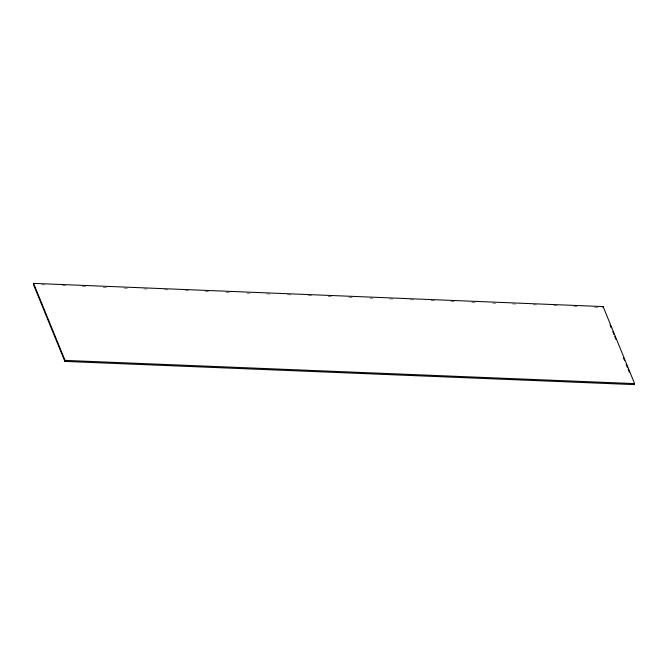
<?xml version="1.0" encoding="UTF-8"?>
<svg xmlns="http://www.w3.org/2000/svg" width="668" height="668" viewBox="0 0 668 668"><rect width="100%" height="100%" fill="white"/><g stroke="black" fill="none" stroke-linecap="round" stroke-linejoin="round"><path stroke-width="0.5" stroke-dasharray="3.34 2.5" d="M41.733 284.735L44.856 284.86M62.558 285.587L65.681 285.712M82.339 286.388L86.506 286.564M103.164 287.24L107.331 287.407M123.989 288.092L128.156 288.259M143.77 288.893L148.981 289.11M164.595 289.745L169.797 289.954M185.42 290.597L188.543 290.722M205.201 291.398L209.368 291.565M226.026 292.25L230.193 292.417M246.851 293.093L251.018 293.269M266.632 293.903L271.843 294.112M287.457 294.755L292.667 294.964M308.282 295.598L312.449 295.774M328.071 296.408L332.23 296.575M348.896 297.26L353.055 297.427M369.721 298.103L372.844 298.237M389.502 298.913L393.669 299.08M410.327 299.765L414.494 299.932M431.152 300.608L435.319 300.784M450.933 301.418L456.144 301.627M471.758 302.262L476.969 302.479M492.583 303.113L495.706 303.239M512.364 303.923L516.531 304.09M533.189 304.767L537.356 304.942M554.014 305.618L558.181 305.785M573.795 306.428L579.006 306.637M594.62 307.272L599.831 307.489"/><path stroke-width="1" d="M33.584 283.374L33.4 284.393L64.863 361.413L634.416 384.626L634.6 383.607L603.137 306.587L33.584 283.374L65.047 360.386L64.863 361.413M602.953 307.614L603.137 306.587M65.047 360.386L634.6 383.607M610.034 324.94L611.212 327.829M612.781 331.679L613.967 334.568M614.752 336.497L615.929 339.386M623.403 357.672L624.58 360.561M626.158 364.411L627.335 367.3M628.12 369.229L629.306 372.118"/></g></svg>
